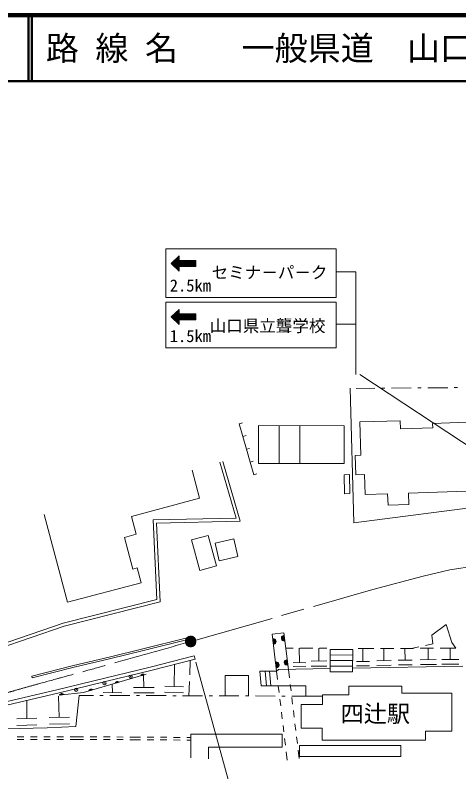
# Model space of a CAD drawing. Units: millimetres, scale not verified. Extents: x 40000 to 680000, y 20000 to 380000.
# Drawn here: x 175740 to 242836, y 265622 to 380000 of the extents above; entities that cross this region are included whole.
import ezdxf
from ezdxf.enums import TextEntityAlignment as Align

# ---------------------------------------------------------------- set-up
doc = ezdxf.new("R2010")
doc.units = ezdxf.units.MM
doc.header["$LTSCALE"] = 1000
doc.header["$PDMODE"] = 32
doc.header["$PDSIZE"] = 500
doc.linetypes.add('CHAIN', pattern=[18.5, 12, -1.5, 3.5, -1.5])
for name, color, linetype, lineweight in [('M-BGD', 7, 'Continuous', 13), ('M-BMK', 2, 'CHAIN', 13), ('M-BMK-SRVR', 3, 'Continuous', 13), ('M-STR-HTXT', 7, 'Continuous', 13), ('M-STR-STRC', 7, 'Continuous', 13), ('M-TTL', 2, 'Continuous', 140), ('M-TTL-LINE', 7, 'Continuous', 50)]:
    doc.layers.add(name, color=color, linetype=linetype, lineweight=lineweight)
doc.layers.add('M-BGD-HTXT', color=7, linetype='Continuous')
doc.layers.add('M-TTL-TXT', color=7, linetype='Continuous')
doc.styles.add('ＭＳ ゴシック', font='')
doc.styles.get('ＭＳ ゴシック').set_extended_font_data('MS Gothic')

msp = doc.modelspace()

# ---------------------------------------------------------------- linework, layer by layer
at = {"layer": 'M-BGD'}
for p, q in [((238143, 323666), (241143, 323691)), ((242143, 323699), (242643, 323703)), ((226409, 323592), (226929, 303269)), ((227300, 323577), (230144, 323600)), ((231144, 323608), (231644, 323613)), ((232644, 323621), (235643, 323646)), ((236643, 323654), (237143, 323658)), ((209627, 318225), (210108, 318362)), ((210174, 316302), (209627, 318225)), ((233953, 318701), (227844, 318512)), ((227844, 318512), (228000, 313475)), ((233953, 318701), (233990, 317477)), ((238865, 318301), (245665, 318511)), ((238865, 318301), (238886, 317628)), ((212546, 312250), (212554, 317950)), ((212554, 317950), (225517, 317931)), ((215676, 312245), (215684, 317945)), ((218806, 312241), (218814, 317941)), ((225509, 312231), (225517, 317931)), ((233990, 317477), (238886, 317628)), ((210174, 316302), (210655, 316439)), ((210655, 316439), (210174, 316302)), ((210720, 314379), (210174, 316302)), ((210720, 314379), (211201, 314516)), ((211201, 314516), (210720, 314379)), ((211267, 312457), (210720, 314379)), ((227167, 313450), (228000, 313475)), ((227167, 313450), (227258, 310509)), ((209152, 303980), (206683, 312419)), ((209789, 303515), (207143, 312554)), ((211267, 312457), (211748, 312593)), ((211748, 312593), (211267, 312457)), ((211814, 310534), (211267, 312457)), ((203639, 306978), (202519, 311203)), ((212546, 312250), (225509, 312231)), ((212295, 310670), (211814, 310534)), ((225471, 310528), (226291, 310543)), ((225522, 307663), (225471, 310528)), ((226342, 307678), (226291, 310543)), ((228559, 310549), (227258, 310509)), ((228559, 310549), (228652, 307543)), ((235210, 307770), (243974, 308041)), ((235210, 307770), (235265, 306009)), ((203639, 306978), (193321, 304243)), ((225522, 307663), (226342, 307678)), ((232069, 307649), (228652, 307543)), ((232069, 307649), (232123, 305912)), ((226929, 303269), (244884, 305557)), ((235265, 306009), (232123, 305912)), ((183638, 291263), (180119, 304536)), ((194038, 301538), (193321, 304243)), ((196623, 303694), (209152, 303980)), ((197150, 291699), (196623, 303694)), ((197124, 303225), (209789, 303515)), ((197646, 291330), (197124, 303225)), ((194038, 301538), (192262, 301067)), ((193533, 296276), (192262, 301067)), ((204949, 301368), (202425, 300702)), ((206169, 296740), (204949, 301368)), ((205998, 300209), (208821, 300857)), ((209437, 298177), (208821, 300857)), ((203645, 296075), (202425, 300702)), ((205998, 300209), (206614, 297529)), ((206614, 297529), (209437, 298177)), ((194187, 296449), (193527, 296274)), ((194779, 294216), (194187, 296449)), ((203645, 296075), (206169, 296740)), ((194779, 294216), (183638, 291263)), ((183014, 288095), (197150, 291699)), ((183151, 287634), (197646, 291330)), ((170095, 283680), (183014, 288095)), ((170254, 283227), (183151, 287634)), ((240901, 287908), (238727, 286278)), ((241787, 285191), (240901, 287908)), ((214583, 286437), (216390, 286656)), ((215260, 280848), (214583, 286437)), ((217060, 281118), (216390, 286656)), ((238727, 286278), (238898, 284962)), ((195073, 284233), (201570, 285842)), ((195141, 283962), (201638, 285570)), ((201638, 285570), (201570, 285842)), ((238898, 284962), (237786, 284729)), ((242388, 284304), (241787, 285191)), ((189964, 282956), (195073, 284233)), ((190030, 282684), (195141, 283962)), ((217777, 284332), (216671, 284333)), ((218730, 282138), (218686, 284331)), ((220777, 284329), (218777, 284331)), ((221678, 282382), (221673, 284328)), ((222882, 284326), (221777, 284327)), ((223371, 284133), (223352, 280739)), ((223371, 284133), (226791, 284114)), ((226791, 284114), (226772, 280720)), ((227599, 284275), (229994, 284280)), ((228335, 282294), (228316, 284277)), ((230994, 284282), (232994, 284286)), ((231507, 282434), (231507, 284283)), ((233994, 284288), (235994, 284292)), ((234722, 282487), (234686, 284289)), ((236807, 284524), (235695, 284291)), ((236994, 284294), (238994, 284297)), ((238215, 282583), (238195, 284296)), ((239994, 284299), (242388, 284304)), ((241540, 282618), (241513, 284302)), ((184586, 281697), (189964, 282956)), ((184652, 281425), (190030, 282684)), ((196133, 281457), (202825, 283144)), ((196259, 280952), (202953, 282640)), ((202953, 282640), (202825, 283144)), ((223367, 283293), (226787, 283274)), ((239425, 282600), (237005, 282566)), ((242810, 282627), (240270, 282610)), ((178271, 280095), (184586, 281697)), ((178340, 279823), (184652, 281425)), ((189299, 279769), (196133, 281457)), ((199777, 278546), (199827, 281852)), ((202146, 280293), (202230, 282458)), ((219674, 282115), (217786, 282161)), ((219687, 281486), (217799, 281532)), ((222874, 282394), (220482, 282371)), ((222875, 281596), (220484, 281573)), ((223357, 281613), (226777, 281594)), ((223362, 282453), (226782, 282434)), ((226775, 281274), (243455, 281579)), ((229308, 282288), (227363, 282299)), ((229314, 281640), (227369, 281651)), ((232594, 282451), (230420, 282416)), ((232594, 281726), (230420, 281692)), ((235775, 282481), (233670, 282493)), ((235789, 281779), (233684, 281791)), ((239433, 281866), (237013, 281832)), ((242821, 281905), (240281, 281888)), ((186099, 277620), (195571, 280366)), ((189422, 279264), (196259, 280952)), ((195205, 278369), (195157, 280246)), ((212942, 278636), (212723, 280848)), ((212723, 280848), (215279, 280848)), ((213746, 278636), (213527, 280848)), ((214409, 278636), (214190, 280848)), ((215412, 279591), (215260, 280848)), ((215279, 280848), (215546, 281083)), ((215546, 281083), (223358, 281264)), ((217216, 279836), (217060, 281118)), ((223352, 280739), (226772, 280720)), ((178340, 279823), (178271, 280095)), ((182065, 278025), (189299, 279769)), ((182185, 277519), (189422, 279264)), ((202024, 277130), (202108, 279294)), ((207503, 280195), (211031, 280195)), ((207503, 280195), (207503, 277112)), ((211031, 280195), (211031, 277100)), ((174541, 276269), (182065, 278025)), ((190460, 277604), (190425, 278874)), ((196759, 278352), (193652, 278386)), ((201193, 278494), (198361, 278597)), ((219718, 278636), (212942, 278636)), ((215652, 277606), (215532, 278599)), ((217456, 277850), (217336, 278843)), ((219718, 277071), (219718, 278636)), ((226199, 277285), (226199, 278572)), ((226199, 278572), (234234, 278572)), ((234234, 278572), (234234, 277539)), ((174663, 275764), (182185, 277519)), ((182421, 273861), (182294, 277068)), ((182412, 277226), (186099, 277620)), ((184916, 272487), (185419, 277185)), ((185419, 277185), (187569, 277178)), ((188569, 277175), (189069, 277173)), ((191858, 277579), (189061, 277630)), ((190069, 277170), (193069, 277160)), ((196779, 277547), (193673, 277581)), ((194069, 277156), (194569, 277155)), ((195569, 277151), (198569, 277141)), ((201179, 277550), (198347, 277653)), ((199569, 277138), (200069, 277136)), ((201069, 277133), (204068, 277123)), ((205068, 277120), (205568, 277118)), ((206568, 277115), (209568, 277105)), ((210568, 277101), (211068, 277100)), ((212068, 277096), (215068, 277086)), ((216068, 277083), (216568, 277081)), ((217568, 277078), (219718, 277071)), ((217696, 275865), (217576, 276858)), ((219718, 277071), (222192, 277071)), ((222192, 275800), (222192, 277285)), ((222192, 277285), (226199, 277285)), ((234234, 277539), (241759, 277539)), ((241759, 277539), (241759, 271790)), ((177519, 273680), (177512, 276429)), ((215893, 275620), (215773, 276613)), ((218983, 272250), (218983, 275800)), ((218983, 275800), (222192, 275800)), ((216133, 273635), (216013, 274628)), ((217937, 273879), (217817, 274872)), ((179029, 273720), (176008, 273640)), ((183940, 273874), (180902, 273848)), ((174218, 272115), (180597, 272287)), ((179032, 272713), (176011, 272633)), ((180597, 272287), (184916, 272487)), ((183979, 272862), (180942, 272836)), ((216373, 271649), (216253, 272642)), ((218177, 271894), (218057, 272887)), ((222163, 272250), (218983, 272250)), ((222163, 270420), (222163, 272250)), ((202288, 267751), (202288, 271298)), ((202288, 271298), (216114, 271298)), ((216114, 271298), (216114, 269372)), ((241759, 271790), (237780, 271790)), ((237780, 271790), (237780, 270420)), ((176061, 270906), (177061, 270909)), ((176061, 270506), (177061, 270509)), ((178061, 270911), (179061, 270913)), ((178061, 270511), (179061, 270513)), ((180061, 270915), (181061, 270917)), ((180061, 270515), (181061, 270517)), ((182061, 270920), (183061, 270922)), ((182061, 270520), (183061, 270522)), ((184061, 270924), (185084, 270926)), ((184061, 270524), (185083, 270526)), ((185083, 270526), (186093, 270521)), ((185084, 270926), (186095, 270921)), ((187093, 270516), (188093, 270510)), ((187095, 270916), (188095, 270910)), ((189093, 270505), (190093, 270500)), ((189095, 270905), (190095, 270900)), ((191093, 270495), (192093, 270489)), ((191095, 270895), (192095, 270889)), ((193093, 270484), (194103, 270479)), ((193095, 270884), (194106, 270879)), ((194103, 270479), (194694, 270474)), ((194106, 270879), (194697, 270874)), ((195694, 270467), (196694, 270460)), ((195697, 270867), (196696, 270860)), ((197694, 270453), (198694, 270446)), ((197696, 270853), (198696, 270846)), ((199694, 270440), (200694, 270433)), ((199696, 270839), (200696, 270833)), ((201694, 270426), (202284, 270421)), ((201696, 270826), (202287, 270821)), ((216614, 269664), (216494, 270657)), ((218417, 269908), (218297, 270901)), ((237780, 270420), (222163, 270420)), ((216114, 269372), (204990, 269372)), ((204990, 269372), (204990, 267598)), ((218693, 267633), (218538, 268916)), ((234071, 269611), (218760, 269611)), ((218760, 267937), (218760, 269611)), ((234071, 267937), (234071, 269611)), ((216886, 267414), (216734, 268671)), ((218760, 267937), (234071, 267937))]:
    msp.add_line(p, q, dxfattribs=at)
for centre, radius, start, end in [((216381, 285826), 391, 80.78889, 293.01555), ((216403, 285828), 313, 80.78889, 293.01555), ((216424, 285831), 235, 80.78889, 293.01555), ((216446, 285834), 157, 80.78889, 293.01555), ((214818, 285337), 399, 262.26762, 111.53682), ((214798, 285335), 319, 262.26762, 111.53682), ((214778, 285332), 240, 262.26762, 111.53682), ((214758, 285330), 160, 262.26762, 111.53682), ((214738, 285328), 79.8, 262.26762, 111.53682), ((216467, 285836), 78.3, 80.78889, 293.01555), ((216834, 282165), 401, 82.66281, 291.14163), ((215184, 281782), 463, 272.31669, 101.48775), ((215177, 281781), 370, 272.31669, 101.48775), ((215169, 281780), 278, 272.31669, 101.48775), ((215162, 281779), 185, 272.31669, 101.48775), ((215155, 281778), 92.6, 272.31669, 101.48775), ((216854, 282168), 321, 82.66281, 291.14163), ((216873, 282170), 241, 82.66281, 291.14163), ((216893, 282172), 160, 82.66281, 291.14163), ((216913, 282175), 80.3, 82.66281, 291.14163), ((195048, 280104), 306, 36.48039, 175.85684), ((195043, 280124), 245, 36.48039, 175.85684), ((195037, 280145), 184, 36.48039, 175.85684), ((195031, 280165), 122, 36.48039, 175.85684), ((195025, 280186), 61.3, 36.48039, 175.85684), ((191197, 278923), 368, 43.37612, 168.9611), ((191187, 278955), 295, 43.37612, 168.9611), ((191178, 278987), 221, 43.37612, 168.9611), ((191168, 279020), 147, 43.37612, 168.9611), ((191159, 279052), 73.7, 43.37612, 168.9611), ((187233, 277738), 402, 46.35697, 165.98025), ((187222, 277777), 322, 46.35697, 165.98025), ((187210, 277816), 241, 46.35697, 165.98025), ((187199, 277855), 161, 46.35697, 165.98025), ((187188, 277894), 80.5, 46.35697, 165.98025), ((182801, 277031), 436, 38.84679, 153.35631), ((182796, 277077), 348, 38.84679, 153.35631), ((182791, 277124), 261, 38.84679, 153.35631), ((182786, 277171), 174, 38.84679, 153.35631), ((182781, 277218), 87.1, 38.84679, 153.35631)]:
    msp.add_arc(centre, radius, start, end, dxfattribs=at)
for p in [(193189, 280012), (189231, 279029), (184989, 278029)]:
    msp.add_point(p, dxfattribs=at)
at = {"layer": 'M-BMK'}
msp.add_lwpolyline([(203052, 285542), (221042, 290657), (229851, 293193), (237460, 295195), (241494, 296174), (245519, 296800)], dxfattribs=at)
msp.add_open_spline([(172988, 277102), (173851, 277371), (174717, 277635), (175585, 277887), (177961, 278576), (180350, 279215), (182734, 279875), (185106, 280530), (187481, 281173), (189853, 281832), (193744, 282914), (197632, 284010), (201519, 285109)], degree=3, knots=[0, 0, 0, 0, 1, 1, 1, 2, 2, 2, 3, 3, 3, 4, 4, 4, 4], dxfattribs=at)
at = {"layer": 'M-BMK-SRVR'}
for p, q in [((201486, 285302), (202308, 286125)), ((201496, 285454), (202157, 286115)), ((201500, 285175), (202436, 286111)), ((201530, 285063), (202547, 286081)), ((201557, 285657), (201954, 286053)), ((201572, 284964), (202647, 286039)), ((201624, 284875), (202736, 285986)), ((202956, 284889), (201849, 285996)), ((203007, 284980), (201940, 286047)), ((203047, 285081), (202041, 286087)), ((203075, 285195), (202155, 286114)), ((203085, 285325), (202285, 286125)), ((203070, 285482), (202442, 286110)), ((202991, 285703), (202663, 286030)), ((202329, 284526), (201487, 285368)), ((202182, 284532), (201492, 285221)), ((202453, 284543), (201503, 285493)), ((202563, 284575), (201535, 285603)), ((201991, 284581), (201542, 285030)), ((202661, 284619), (201579, 285700)), ((202748, 284673), (201633, 285788)), ((201686, 284795), (202815, 285925)), ((202826, 284736), (201696, 285866)), ((201757, 284725), (202886, 285854)), ((202896, 284808), (201768, 285935)), ((201836, 284663), (202948, 285774)), ((201926, 284611), (203000, 285685)), ((202025, 284569), (203042, 285586)), ((202137, 284539), (203071, 285474)), ((202265, 284525), (203085, 285346)), ((202416, 284536), (203075, 285194)), ((202621, 284599), (203012, 284990))]:
    msp.add_line(p, q, dxfattribs=at)
msp.add_circle((202285, 285325), 800, dxfattribs=at)
at = {"layer": 'M-STR-HTXT'}
msp.add_line((203056, 282206), (212217, 248956), dxfattribs=at)
at = {"layer": 'M-STR-STRC'}
for p, q in [((224260, 344682), (198510, 344682)), ((198510, 337332), (198510, 344682)), ((224260, 337332), (224260, 344682)), ((199324, 342469), (200562, 343619)), ((199397, 342401), (200562, 343566)), ((199470, 342333), (200562, 343425)), ((199543, 342265), (200562, 343284)), ((199616, 342197), (200562, 343142)), ((201210, 342019), (200069, 343161)), ((201352, 342019), (200142, 343229)), ((200562, 342950), (200215, 343297)), ((200562, 343092), (200288, 343365)), ((200562, 343233), (200362, 343433)), ((200562, 343375), (200435, 343501)), ((200562, 343516), (200508, 343569)), ((200562, 342919), (200562, 343619)), ((200562, 341319), (199324, 342469)), ((199638, 342177), (199335, 342480)), ((200562, 341395), (199409, 342548)), ((200562, 341536), (199482, 342616)), ((200562, 341677), (199555, 342684)), ((200562, 341819), (199629, 342752)), ((199690, 342129), (200562, 343001)), ((200562, 341960), (199702, 342820)), ((199763, 342061), (200621, 342919)), ((200645, 342019), (199775, 342888)), ((199836, 341993), (200763, 342919)), ((200786, 342019), (199849, 342956)), ((199910, 341925), (200904, 342919)), ((200928, 342019), (199922, 343024)), ((199983, 341856), (201045, 342919)), ((201069, 342019), (199995, 343093)), ((200056, 341788), (201187, 342919)), ((200130, 341720), (201328, 342919)), ((200203, 341652), (200562, 342011)), ((200562, 342919), (203062, 342919)), ((200562, 342019), (203062, 342019)), ((200562, 341319), (200562, 342019)), ((200570, 342019), (201470, 342919)), ((201493, 342019), (200593, 342919)), ((200711, 342019), (201611, 342919)), ((201635, 342019), (200735, 342919)), ((200852, 342019), (201752, 342919)), ((201776, 342019), (200876, 342919)), ((200994, 342019), (201894, 342919)), ((201917, 342019), (201017, 342919)), ((201135, 342019), (202035, 342919)), ((202059, 342019), (201159, 342919)), ((201277, 342019), (202177, 342919)), ((202200, 342019), (201300, 342919)), ((201418, 342019), (202318, 342919)), ((202342, 342019), (201442, 342919)), ((201560, 342019), (202460, 342919)), ((202483, 342019), (201583, 342919)), ((201701, 342019), (202601, 342919)), ((202625, 342019), (201725, 342919)), ((201842, 342019), (202742, 342919)), ((202766, 342019), (201866, 342919)), ((201984, 342019), (202884, 342919)), ((202907, 342019), (202007, 342919)), ((202125, 342019), (203025, 342919)), ((203049, 342019), (202149, 342919)), ((202267, 342019), (203062, 342814)), ((203062, 342147), (202290, 342919)), ((202408, 342019), (203062, 342672)), ((203062, 342289), (202432, 342919)), ((202550, 342019), (203062, 342531)), ((203062, 342430), (202573, 342919)), ((202691, 342019), (203062, 342390)), ((203062, 342572), (202715, 342919)), ((202832, 342019), (203062, 342248)), ((203062, 342713), (202856, 342919)), ((202974, 342019), (203062, 342107)), ((203062, 342854), (202997, 342919)), ((203062, 342019), (203062, 342919)), ((200276, 341584), (200562, 341869)), ((200350, 341516), (200562, 341728)), ((200423, 341448), (200562, 341587)), ((200496, 341380), (200562, 341445)), ((227242, 341206), (224260, 341206)), ((227242, 325659), (227242, 341206)), ((224260, 337332), (198510, 337332)), ((224260, 336592), (198510, 336592)), ((198510, 329692), (198510, 336592)), ((224260, 329692), (224260, 336592)), ((199324, 334379), (200562, 335529)), ((199421, 334289), (200562, 335430)), ((199494, 334221), (200562, 335289)), ((199567, 334153), (200562, 335147)), ((201358, 333929), (200145, 335142)), ((200562, 334867), (200218, 335210)), ((200562, 335008), (200292, 335278)), ((200562, 335150), (200365, 335346)), ((200562, 335291), (200438, 335414)), ((200562, 335432), (200512, 335482)), ((200562, 334829), (200562, 335529)), ((200562, 333229), (199324, 334379)), ((199729, 334003), (199339, 334393)), ((199347, 334357), (199959, 334969)), ((200562, 333311), (199412, 334461)), ((200562, 333453), (199485, 334529)), ((200562, 333594), (199559, 334597)), ((200562, 333735), (199632, 334665)), ((199640, 334085), (200562, 335006)), ((200562, 333877), (199705, 334733)), ((199714, 334017), (200562, 334864)), ((200651, 333929), (199779, 334801)), ((199787, 333948), (200667, 334829)), ((200793, 333929), (199852, 334869)), ((199860, 333880), (200809, 334829)), ((200934, 333929), (199925, 334937)), ((199934, 333812), (200950, 334829)), ((201075, 333929), (199999, 335006)), ((200007, 333744), (201092, 334829)), ((201217, 333929), (200072, 335074)), ((200080, 333676), (201233, 334829)), ((200154, 333608), (201375, 334829)), ((200562, 334829), (203062, 334829)), ((201500, 333929), (200600, 334829)), ((200616, 333929), (201516, 334829)), ((201641, 333929), (200741, 334829)), ((200757, 333929), (201657, 334829)), ((201782, 333929), (200882, 334829)), ((200899, 333929), (201799, 334829)), ((201924, 333929), (201024, 334829)), ((201040, 333929), (201940, 334829)), ((202065, 333929), (201165, 334829)), ((201182, 333929), (202082, 334829)), ((202207, 333929), (201307, 334829)), ((201323, 333929), (202223, 334829)), ((202348, 333929), (201448, 334829)), ((201465, 333929), (202365, 334829)), ((202490, 333929), (201590, 334829)), ((201606, 333929), (202506, 334829)), ((202631, 333929), (201731, 334829)), ((201747, 333929), (202647, 334829)), ((202772, 333929), (201872, 334829)), ((201889, 333929), (202789, 334829)), ((202914, 333929), (202014, 334829)), ((202030, 333929), (202930, 334829)), ((203055, 333929), (202155, 334829)), ((202172, 333929), (203062, 334819)), ((203062, 334064), (202297, 334829)), ((202313, 333929), (203062, 334677)), ((203062, 334205), (202438, 334829)), ((202454, 333929), (203062, 334536)), ((203062, 334347), (202580, 334829)), ((202596, 333929), (203062, 334395)), ((203062, 334488), (202721, 334829)), ((202737, 333929), (203062, 334253)), ((203062, 334629), (202862, 334829)), ((202879, 333929), (203062, 334112)), ((203062, 334771), (203004, 334829)), ((203062, 333929), (203062, 334829)), ((200227, 333540), (200562, 333875)), ((200300, 333472), (200562, 333733)), ((200374, 333404), (200562, 333592)), ((200447, 333335), (200562, 333450)), ((200520, 333267), (200562, 333309)), ((200562, 333229), (200562, 333929)), ((200562, 333929), (203062, 333929)), ((203020, 333929), (203062, 333970)), ((224260, 333307), (227242, 333307)), ((224260, 329692), (198510, 329692)), ((227882, 325658), (265991, 300502))]:
    msp.add_line(p, q, dxfattribs=at)
at = {"layer": 'M-TTL'}
msp.add_line((680000, 380000), (40000, 380000), dxfattribs=at)
at = {"layer": 'M-TTL-LINE'}
for p, q in [((177750, 380000), (177750, 370000)), ((178250, 380000), (178250, 370000)), ((40000, 370000), (680000, 370000))]:
    msp.add_line(p, q, dxfattribs=at)

# ---------------------------------------------------------------- texts
at = {"layer": 'M-BGD-HTXT', "style": 'ＭＳ ゴシック'}
msp.add_text('四辻駅', height=2566, dxfattribs=at).set_placement((230197, 274406), align=Align.MIDDLE_CENTER)
at = {"layer": 'M-STR-STRC', "style": 'ＭＳ ゴシック'}
for s, p in [('セミナ－パ－ク', (214208, 341110)), ('2.5km', (202237, 339136)), ('山口県立聾学校', (213908, 333043)), ('1.5km', (202237, 331496))]:
    msp.add_text(s, height=1833, dxfattribs=at).set_placement(p, align=Align.MIDDLE_CENTER)
at = {"layer": 'M-TTL-TXT', "style": 'ＭＳ ゴシック'}
for s, p in [('路 線 名', (180380, 375000)), ('一般県道\u3000山口防府小郡自転車道線', (209969, 375000))]:
    msp.add_text(s, height=3666, dxfattribs=at).set_placement(p, align=Align.MIDDLE_LEFT)

doc.saveas('drawing.dxf')
